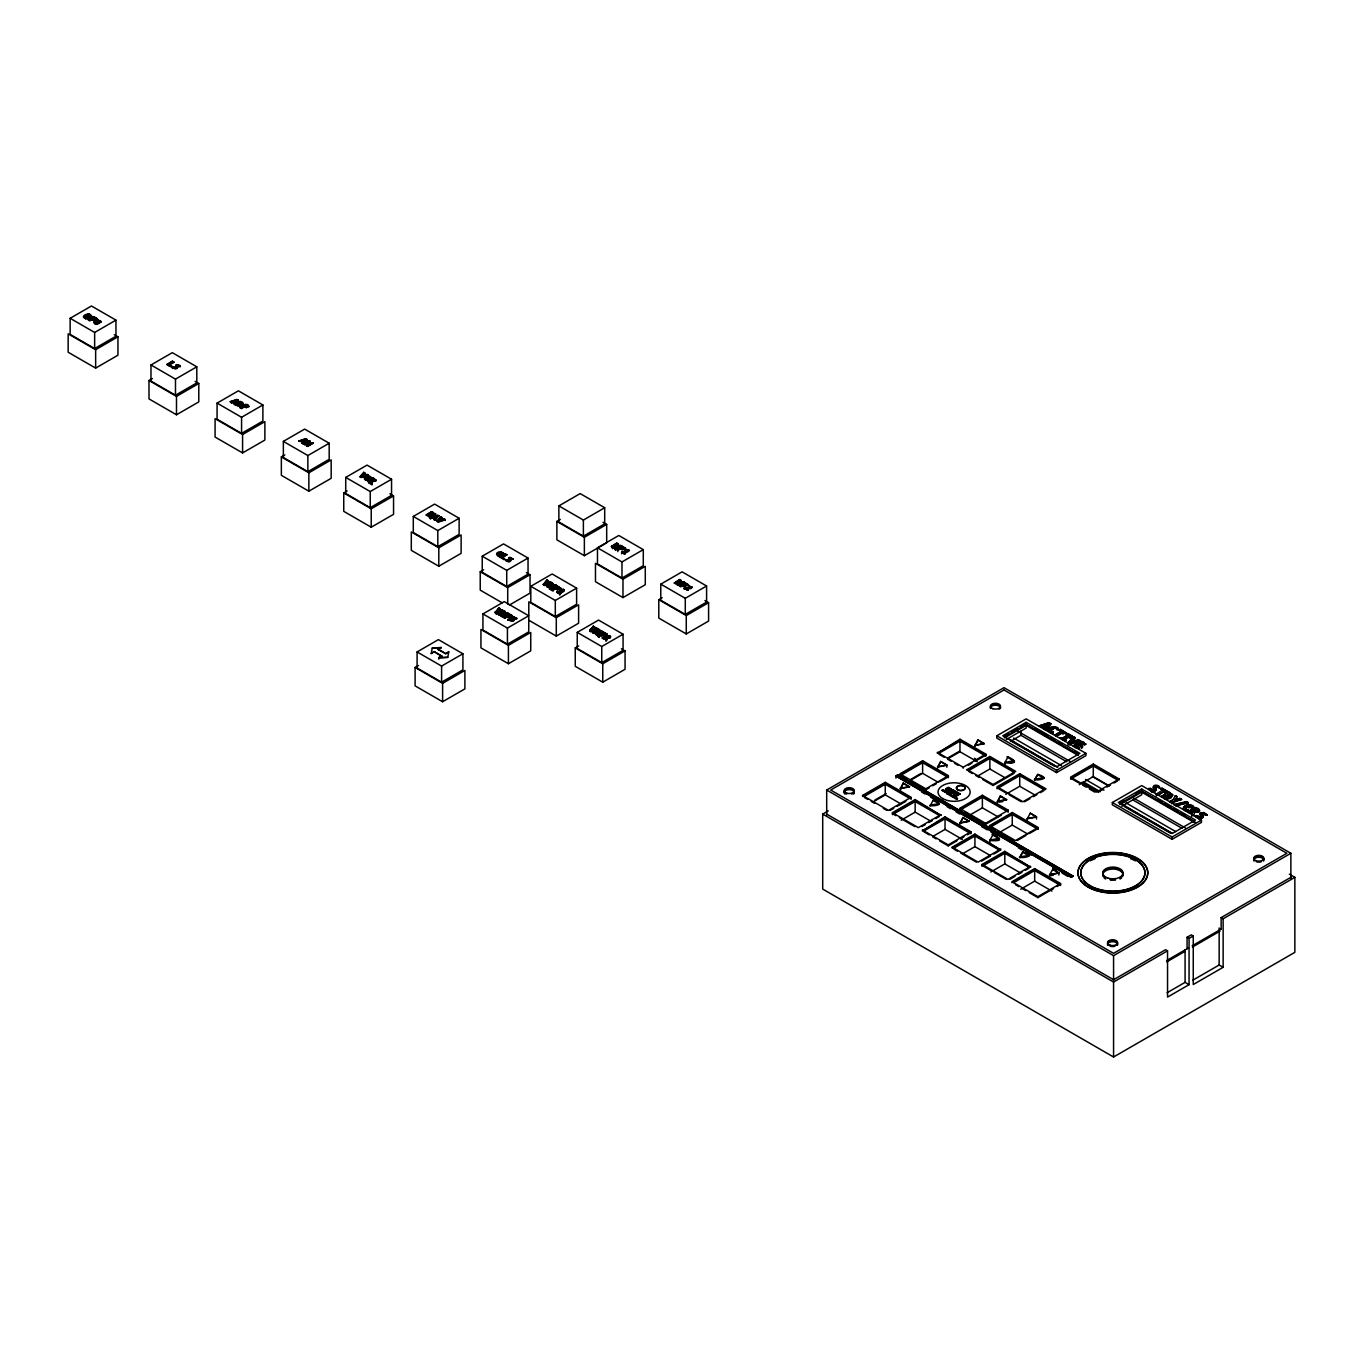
<?xml version="1.0" encoding="UTF-8"?>
<svg xmlns="http://www.w3.org/2000/svg" width="1363" height="1363" viewBox="0 0 1363 1363"><rect width="100%" height="100%" fill="white"/><g stroke="black" fill="none" stroke-linecap="round" stroke-linejoin="round"><path stroke-width="1.5" d="M496.541 554.179L498.858 556.513L502.521 555.337L499.505 554.468L500.511 555.116C496.081 557.433 499.42 551.385 502.266 553.378M1048.13 729.852L1050.14 732.664A4.788 2.76 0 0 0 1052.577 733.226L1053.037 731.931L1050.873 731.318M1183.323 808.889L1183.527 807.424M93.945 322.111L95.12 324.036A2.675 1.533 0 0 0 97.182 324.309L101.083 321.719M364.381 478.14L364.62 479.435M514.209 620.335L514.209 619.466M91.577 316.403L89.924 314.342A18.537 10.7 0 0 0 88.765 313.797C77.299 315.824 88.22 321.804 89.43 317.153M177.803 367.448L175.333 369.049L172.368 366.937L175.128 368.197L176.083 366.886M510.767 560.159C510.614 564.401 502.453 559.103 506.746 560.006M948.392 790.779L945.564 792.244L942.174 790.199L943.963 790.813M176.185 367.789L175.878 366.579M509.166 559.903L507.104 560.142M1154.12 788.904C1153.541 792.891 1146.777 785.173 1149.639 790.199C1151.599 792.312 1158.243 791.835 1155.773 787.899M1201.076 816.011C1200.496 820.032 1193.869 812.195 1196.612 817.323M560.619 590.639L560.159 589.276L563.481 589.361C567.383 592.411 551.708 595.512 564.282 589.906M624.918 550.345C629.979 549.51 624.475 552.185 625.021 549.63L628.343 549.732C632.449 551.419 616.229 556.223 629.144 550.277M624.918 550.669L625.021 549.63M1167.921 796.554C1166.081 800.507 1162.281 794.697 1167.665 796.503M431.236 653.541L434.218 651.497L441.799 656.182L434.218 651.821L431.236 653.541L432.241 648.055L441.203 647.476L438.204 649.521L441.203 647.476M441.799 656.182L438.801 657.92L447.78 657.341L448.768 651.838L445.786 653.576L438.204 649.197M1200.087 814.222L1200.411 813.047M1185.486 808.958L1185.98 807.697M371.912 484.989L372.61 481.275L371.912 483.695L370.6 482.928L371.366 480.56L369.203 481.803L368.027 481.122L369.203 483.422L369.203 481.803M1194.67 812.263L1193.681 815.585L1191.79 814.171L1191.79 816.437M1169.863 797.355L1166.268 798.803L1161.276 796.554L1168.79 792.022L1172.827 795.259L1169.744 797.151M510.767 560.414L508.297 561.454L505.332 559.648M948.375 791.068L945.564 792.567L942.174 790.199M1048.13 730.176C1048.351 724.315 1062.101 727.092 1057.109 729.733C1056.444 726.172 1049.885 728.149 1050.43 731.25M1183.323 808.327L1183.936 806.862M1191.79 814.495L1192.898 811.241L1189.797 813.029C1184.992 811.803 1198.281 804.068 1199.457 810.559A2.658 1.533 0 0 1 1198.724 811.735L1194.312 811.922M514.209 619.688L508.075 620.148L513.63 620.966L513.374 618.529L511.227 618.802L511.875 617.797L515.197 617.899L513.476 618.563L514.141 619.552M371.503 477.749L367.618 480.338A2.675 1.533 0 0 1 365.54 480.049L364.637 477.646C368.095 472.774 375.558 479.077 367.618 480.015A2.675 1.533 0 0 1 365.54 479.725L364.858 479.333M1052.577 734.197L1053.037 731.931M1183.323 808.566L1185.333 810.815A4.788 2.76 0 0 0 1187.752 811.377L1188.212 810.082L1185.606 809.077M1187.752 811.377L1188.212 810.082M241.762 403.704C242.307 402.63 233.635 408.116 241.762 403.635M93.945 322.435L97.846 319.862L101.118 321.668M609.091 636.368L607.574 637.322A36.222 20.922 0 0 0 605.07 637.407L602.395 637.969L606.756 639.656C600.657 636.589 611.05 640.099 610.437 636.3M690.257 587.385L689.065 587.623A36.222 20.922 0 0 0 686.56 587.709L683.868 588.595L686.56 588.032A36.222 20.922 0 0 1 689.065 587.947L690.581 586.993M690.479 587.521L688.69 586.482L690.547 587.095M435.581 514.158L430.095 517.327L429.038 516.73L430.725 513.732L427.488 515.827L426.312 514.822L431.611 511.636L432.872 512.267L431.27 515.504L435.581 513.834L434.337 513.204L431.27 515.18M435.581 513.834L430.095 517.003L430.095 518.621L429.038 516.407L430.725 513.408L427.488 515.504L426.312 514.822M1173.134 799.519L1169.778 801.785L1173.134 799.842L1175.298 795.719L1177.155 796.674L1174.855 800.098L1176.201 798.36M900.21 790.591L903.294 782.992L909.479 786.877L900.21 788.649L903.294 782.992M937.557 768.051L940.657 761.423L946.825 764.984L946.825 767.233M940.657 761.747L937.557 767.096L946.825 765.307L940.657 761.423M930.094 805.908L933.178 800.234C954.441 807.032 911.881 806.777 939.363 803.795M974.92 746.498L978.004 739.853L984.171 743.738L974.92 745.527L978.004 739.853M959.978 824.121L963.062 817.493L969.229 821.378L959.978 823.167L963.062 817.493M1007.887 757.112L1004.804 762.769C1031.382 765.393 991.974 749.258 1014.055 760.997M997.324 802.551L1000.408 795.924L1006.593 799.808L997.324 801.597L1000.408 795.924M992.945 834.735L989.862 840.409C1016.44 843.016 977.032 826.898 999.113 838.637M1034.67 779.704L1037.771 774.354C1059.017 781.169 1016.474 780.897 1043.939 777.915M1034.67 780.028L1037.771 774.354M1030.292 813.183L1027.208 818.839L1036.476 817.067L1030.292 813.183L1036.476 816.744L1036.476 818.993M1019.728 857.344L1022.829 851.994C1044.075 858.792 1001.532 858.537 1028.997 855.555M1019.728 857.668L1022.829 851.994M1052.713 869.253L1049.612 874.91L1058.881 873.138L1052.713 869.253L1058.881 872.814L1058.881 875.063M99.482 321.958L99.652 321.072M370.089 477.374C366.596 482.468 364.415 476.062 370.072 477.408M303.625 443.81L304.801 444.491L308.754 441.765L306.948 443.742L311.173 443.162L306.454 445.769L311.173 443.486L306.948 444.065L308.754 442.089L304.801 444.798L303.625 444.134L308.941 440.624L310.236 441.288L308.515 443.622L313.115 442.941L308.515 443.299M310.236 441.288L308.515 443.622M496.967 553.378L497.461 555.678L500.272 556.308L502.521 555.031L502.521 556.632M496.677 554.094C497.853 548.897 507.206 554.792 502.504 553.225M1048.334 729.597L1053.599 726.905L1058.438 728.626M1185.64 808.48C1186.9 805.124 1193.749 804.937 1192.301 809.809M1197.396 810.372L1193.937 810.644L1193.937 811.922L1195.59 810.968M945.854 788.649L948.222 787.882L950.897 789.075M1200.207 813.643L1203.802 812.433L1207.056 815.159L1204.892 814.597M1156.267 789.961L1152.161 791L1148.634 788.53M1203.222 817.067L1200.547 818.243L1197.191 817.391M100.913 322.094L97.182 323.985A2.675 1.533 0 0 1 95.12 323.713L93.928 322.622M514.107 620.233L511.909 621.017L508.075 619.824L512.369 619.961M361.451 476.249L367.09 474.324L368.249 475.312L361.161 477.561L359.951 476.777L363.665 472.348C368.283 473.949 355.76 480.219 364.892 472.978M438.511 520.785L444.134 518.86L445.292 519.848L438.222 522.097L437.012 521.313L440.709 516.884C445.326 518.485 432.821 524.755 441.953 517.514M437.012 521.313L440.709 516.884M496.626 611.817L502.266 609.891L503.407 611.203L496.336 613.452L495.127 612.686L498.841 607.915C503.356 610.249 491.14 615.923 500.068 608.545M495.127 612.686L498.841 608.239L500.068 608.869L496.626 612.14L502.266 610.215L503.407 610.88L496.336 613.129L495.127 612.362M550.107 583.722L544.587 585.511L543.377 584.744L547.074 579.974C551.589 582.308 539.373 587.981 548.318 580.604M543.377 584.744L547.074 579.974M597.948 629.467L590.878 631.699L589.668 630.933L593.365 626.179L594.609 627.457L592.564 629.689M589.668 630.609L593.365 626.503L594.609 627.133L591.167 630.405L596.79 628.479L597.948 629.144L590.878 631.393L589.668 630.285M589.668 630.933L593.365 626.179M1068.234 744.999L1068.234 742.733L1073.533 736.855C1080.126 737.894 1061.913 748.747 1075.305 737.758M1073.533 736.855L1068.234 743.056L1069.972 744.164L1080.075 740.961L1078.423 739.683L1070.381 742.426M362.848 476.829L364.892 474.597M594.609 626.81L591.167 630.711M180.223 366L178.877 365.966A1.806 1.039 0 0 0 178.229 365.54L177.071 366.306M177.071 366.085L178.229 365.863A1.806 1.039 0 0 1 178.877 366.289L179.149 366.766M511.977 559.222L511.841 558.694A1.806 1.039 0 0 0 511.21 558.268L510.341 559.529M510.035 558.796L511.21 558.574A1.806 1.039 0 0 1 511.841 559M951.153 789.126L949.926 789.961L949.602 789.092A2.062 1.193 0 0 0 948.887 788.598L947.694 789.705M947.541 789.177L948.887 788.921A2.062 1.193 0 0 1 949.602 789.416M1158.141 787.456L1160.083 788.035L1157.92 787.15A2.59 1.499 0 0 0 1157.017 786.553L1155.364 787.49M1157.92 787.473A2.59 1.499 0 0 0 1157.017 786.877L1155.534 787.848M1205.301 815.278L1204.892 814.273A2.59 1.499 0 0 0 1203.972 813.66L1202.319 813.967L1203.137 816.011M1202.319 814.29L1203.989 813.984M234.538 404.555L238.474 400.483L237.043 399.734L230.211 401.727L237.043 399.41L238.474 400.16C237.895 403.141 231.216 406.106 234.504 402.426L231.352 402.715L234.504 402.426M303.08 443.827L307.016 439.431L305.585 438.682L298.753 440.999L303.046 442.021L301.887 443.128L303.08 443.827L307.016 439.431M430.725 517.378L435.018 518.076L433.86 519.507L435.07 520.206L438.988 515.81L437.557 515.061L430.725 517.378L430.725 518.979M1045.336 729.512L1050.958 723.702L1048.897 722.629L1039.134 725.934L1048.897 722.952L1050.958 724.026L1045.336 729.835L1043.615 728.524L1045.268 726.939L1039.134 725.934M94.2 321.941L97.846 320.169L100.998 321.31M364.637 477.97L368.266 476.198L371.537 477.697M88.033 315.824C92.667 317.34 85.545 314.785 90.128 315.807M1170.766 794.782C1163.508 796.98 1175.059 793.147 1167.733 795.242M301.887 443.128L303.046 441.697L298.753 440.999M433.86 519.507L435.018 518.076M1045.268 726.939L1043.615 728.524M95.546 322.52L99.38 321.14M369.918 477.663C364.483 482.315 366.766 474.358 370.089 477.697M1183.936 807.186C1186.219 803.284 1195.453 803.897 1194.005 809.69M235.083 402.17L237.162 400.194L235.083 402.17L234.266 401.386L237.162 400.194M303.625 441.442L305.704 439.448L303.625 441.442L302.807 440.641L305.704 439.448M435.598 519.099L435.598 517.497L437.676 515.827L435.598 517.821L434.797 517.02L437.676 515.827M1046.102 727.399L1047.5 724.877M608.988 637.22L607.574 637.645A36.222 20.922 0 0 0 605.07 637.731L602.395 638.293L605.07 637.083A36.222 20.922 0 0 1 607.574 636.998L608.988 636.572L606.671 635.192L610.437 636.623M375.967 480.168L373.275 477.953L368.027 481.122M373.275 477.953L368.027 481.446L369.203 482.127L371.366 480.56M1195.607 807.509L1188.127 812.058M93.059 318.976L97.403 318.721L93.774 316.642L88.493 320.169L89.754 320.901L92.292 319.419L94.149 320.492C96.688 319.249 90.06 317.903 94.916 320.049M93.774 316.642L88.493 320.169M245.442 404.266C230.483 414.148 250.622 398.763 248.134 407.094L245.953 405.51L249.054 406.344M512.403 615.752L509.285 614.9L511.483 616.809L512.403 615.752L508.774 613.657L503.475 616.86L504.753 618.24L507.292 616.775L509.149 617.848C511.789 616.144 504.974 615.122 509.915 617.405M508.774 613.657L503.475 617.507M560.636 587.811L557.535 587.606L560.636 588.458L557.024 585.715L551.725 588.918L551.725 590.537M557.024 585.715L551.725 589.566L552.986 590.298L555.525 588.833L557.382 589.906C560.057 588.135 553.923 588.373 557.535 587.606M625.498 549.783L625.498 548.165L621.886 546.086L616.587 549.289L617.848 550.328L620.386 548.863L622.244 549.936C624.782 548.693 618.155 547.347 623.027 549.493M604.439 635.652C600.504 634.051 604.559 632.091 606.007 635.073L606.927 633.999L603.298 631.921L598.016 635.124L598.016 636.725L599.277 637.458L599.277 635.857L601.816 634.374L604.439 635.652L598.016 635.754L601.049 633.999M602.582 633.131L603.298 631.921M688.417 584.625L685.316 584.114L688.417 584.948L684.788 582.546L679.507 585.749L680.767 586.806L683.306 585.323L685.163 586.397C687.702 585.153 681.057 583.807 685.93 585.954M684.788 582.546L679.507 586.073M957.15 792.261L953.742 791.392L956.213 793.13L957.15 792.261L953.163 789.961L947.029 793.573L950.999 796.196C954.39 794.85 945.292 792.721 952.055 795.719M953.163 789.961L947.029 793.896M1080.859 741.08C1061.726 755.068 1084.522 733.822 1084.675 744.965L1081.592 742.869L1084.675 744.641L1085.851 743.959M171.67 366.408C164.156 364.773 177.769 362.967 172.42 361.212L167.053 364.364L170.75 366.834L171.67 366.085L169.182 364.654L169.182 366.255M172.42 361.212L167.053 364.688M240.382 401.335C228.132 410.621 240.297 397.536 243.125 403.244A2.982 1.721 0 0 1 243.057 404.436L240.024 405.987L236.361 405.271M502.146 557.688L506.849 554.69L505.4 553.94L500.017 557.092L503.731 559.546C506.695 558.2 498.211 556.308 504.651 559.137M505.4 553.94L500.017 557.416M954.628 797.202L960.012 793.828L958.342 792.959L952.192 796.554L956.434 799.331C959.808 797.849 950.147 795.634 957.49 798.854M958.342 792.959L952.192 796.878M88.765 313.797L83.501 317.289M1168.79 792.022L1161.276 796.554M431.611 511.636L426.312 515.146M91.44 316.335L89.191 316.795L89.191 318.414M240.91 402.562L237.247 404.76M240.91 402.886L237.247 405.067M308.941 440.624L303.625 444.134M505.094 611.459C499.079 614.457 508.109 612.208 503.646 610.709L498.347 614.543L499.608 615.258L502.095 613.827L503.697 614.764L502.095 613.18L499.608 614.628L498.347 613.895M551.146 583.96L553.327 584.148L551.146 585.409L552.765 586.346L556.189 585.153L551.146 584.761L552.765 586.022L554.877 584.795L556.189 585.477L550.703 588.646L549.459 587.93L551.947 586.499M618.189 543.871C612.26 546.699 621.119 544.246 616.758 543.121L611.459 546.648L612.703 547.364L615.19 545.933L616.809 546.853L615.19 545.609L612.703 547.04L611.459 546.324L612.703 548.659L612.703 547.04M597.437 630.166L599.618 629.706L598.187 628.956L592.871 632.79L594.132 633.522L596.619 632.091L598.238 633.011L596.619 631.444L594.132 632.875L592.871 632.159M678.927 583.211L678.927 581.592L683.97 581.984L680.546 582.853L678.927 581.916L681.108 580.655L679.677 579.582L674.361 583.108L675.622 583.824L678.11 582.393L679.711 583.313L678.11 582.069L675.622 583.5L674.361 582.785M679.677 579.582L674.361 583.108M175.725 365.437L179.32 365.454M1049.067 723.736L1046.102 726.428C1041.843 724.417 1055.558 722.271 1044.944 725.763M97.403 318.721L93.059 318.652M245.953 405.51C242.307 406.702 249.668 408.713 244.727 406.276M245.953 405.833L244.727 406.6M509.285 614.9L508.058 615.684M509.285 615.548L508.058 616.332M557.535 586.959L556.308 587.743M625.498 548.165L621.17 548.096M622.397 547.33L621.17 548.42M685.316 583.79L684.073 584.557M685.316 584.114L684.073 584.88M953.742 791.392C949.602 792.704 958.019 795.021 952.345 792.278M953.742 791.716L952.345 792.602M1081.592 742.869L1079.837 744.3L1082.495 745.834L1081.404 746.464L1078.729 744.931L1076.242 746.328L1078.729 744.607L1081.404 746.14L1082.495 745.51L1082.495 747.776M1081.592 743.193L1079.837 744.3M99.158 321.941C96.449 324.701 93.826 321.719 98.068 320.748C102.293 320.475 95.734 325.706 95.376 322.503M89.413 314.955L88.033 316.131M1170.766 795.106L1169.71 793.675L1167.733 794.919M1168.909 795.515L1169.71 793.675M373.82 479.077C369.646 483.337 378.096 477.374 372.099 480.458M1196.407 809.128C1190.836 815.159 1202.115 806.896 1193.937 810.644M497.376 553.327L501.294 552.254L504.003 553.787M1184.515 806.64C1186.747 802.296 1197.293 807.816 1192.148 807.22M1186.492 807.578L1189.814 806.3L1191.961 807.22M70.143 318.295L91.457 305.993L115.957 320.135L115.957 336.235L94.643 348.553L70.143 334.395L70.143 318.295L94.643 332.453L115.957 320.135M85.596 317.221C91.236 318.192 86.022 315.211 85.596 318.823M88.493 319.845L94.916 319.726M95.649 349.695L117.951 336.814L117.951 355.215L95.649 368.095L68.15 352.233L68.15 333.833L95.649 349.695L95.649 368.095M150.986 364.977L172.3 352.659L196.8 366.817L196.8 382.918L175.486 395.219L150.986 381.078L150.986 364.977L175.486 379.118L196.8 366.817M173.885 361.979L169.182 364.654M195.13 381.367L198.794 383.497L198.794 401.898L176.491 414.778L148.993 398.899L148.993 380.498L152.435 378.522M148.993 380.498L176.491 396.377L198.794 383.497M217.075 403.124L238.389 390.823L262.889 404.964L262.889 421.065L241.575 433.383L217.075 419.225L217.075 403.124L241.575 417.282L262.889 404.964M246.567 407.35L243.943 406.736L241.404 408.525L243.943 407.043L246.567 407.673M242.58 434.524L264.882 421.644L264.882 440.045L242.58 452.925L215.081 437.063L215.081 418.662L242.58 434.524L242.58 452.925M283.351 441.391L304.665 429.089L329.182 443.231L329.182 459.331L307.868 471.649L283.351 457.491L283.351 441.391L307.868 455.549L329.182 443.231M281.357 456.929L308.856 472.791L331.175 459.91L331.175 478.311L308.856 491.191L281.357 475.329L281.357 456.929L284.799 454.935M306.454 445.445L307.629 446.127L313.115 442.941M306.454 445.769L307.629 446.434L313.115 443.265M345.725 477.408L367.056 465.107L391.556 479.248L391.556 495.348L370.242 507.666L345.725 493.508L345.725 477.408L370.242 491.549L391.556 479.248M389.886 493.815L393.549 495.928L393.549 514.328L371.23 527.208L343.749 511.346L343.749 492.929L347.173 490.953M343.749 492.929L371.23 508.808L393.549 495.928M413.296 516.424L434.627 504.106L459.127 518.264L459.127 534.364L437.813 546.665L413.296 532.524L413.296 516.424L437.813 530.565L459.127 518.264M438.801 547.824L461.12 534.943L461.12 553.344L438.801 566.224L411.302 550.345L411.302 531.945L438.801 547.824L438.801 566.224M558.864 505.894L580.178 493.593L604.695 507.735L604.695 523.835L583.381 536.153L558.864 521.995L558.864 505.894L583.381 520.053L604.695 507.735M482.229 556.206L503.543 543.905L528.043 558.046L528.043 574.147L506.729 586.465L482.229 572.307L482.229 556.206L506.729 570.364L528.043 558.046M499.505 554.468L500.255 553.719L502.521 555.031M603.008 522.302L606.688 524.414L606.688 542.815L584.369 555.695L556.871 539.833L556.871 521.433L560.312 519.439M502.913 555.491C504.003 549.016 494.156 556.717 500.511 554.792L499.505 554.145M506.849 554.69L502.146 557.365M502.231 602.838L480.236 590.145L480.236 571.744L483.661 569.751M556.871 521.433L584.369 537.295L606.688 524.414M480.236 571.744L507.718 587.606L530.037 574.726L530.037 593.126L509.438 605.019M417.095 651.94L438.409 639.622L462.909 653.78L462.909 669.88L441.595 682.182L417.095 668.04L417.095 651.94L441.595 666.081L462.909 653.78M482.928 613.929L504.242 601.628L528.742 615.769L507.428 628.07L482.928 613.929L482.928 630.03L507.428 644.171L528.742 631.87L528.81 601.816L556.291 617.695L578.611 604.797L578.611 623.215L556.291 636.095L528.81 620.216M530.803 586.294L552.117 573.976L576.617 588.135L576.617 604.235L555.303 616.536L530.803 602.395L530.803 586.294L555.303 600.436L576.617 588.135M597.471 547.79L618.785 535.489L643.285 549.63L643.285 565.73L621.971 578.048L597.471 563.89L597.471 547.79L621.971 561.948L643.285 549.63M611.459 546.324L616.008 543.684M556.189 585.8L550.703 588.969L549.459 588.254C554.554 586.635 549.783 583.892 547.841 587.317L546.597 585.954L551.896 582.768L553.327 585.119M502.913 611.578L498.347 614.219L499.608 614.934L502.095 613.503L503.697 614.44L501.209 615.872L502.47 616.587L507.956 613.418L506.627 612.754L504.514 613.963L502.913 613.026L505.094 611.766L503.646 611.033L498.347 614.543M546.597 586.601L549.63 584.846M621.051 547.142L621.051 545.524L615.565 548.693L615.565 550.311L614.321 547.977L616.809 546.529M616.008 545.132L621.051 545.524M546.597 585.954L547.841 586.686L550.328 585.238M551.146 584.761L553.327 583.5M616.809 546.853L614.321 548.301L615.565 549.016L621.051 545.847L616.008 545.456M551.146 585.085L553.327 583.824L551.896 583.091L546.597 586.277L547.841 586.993L550.328 585.562L551.947 586.823M549.459 589.225L549.459 587.606L551.947 586.175M502.913 612.703L507.956 613.111L502.47 616.911L501.209 616.195L503.697 614.117M501.209 616.195L503.697 614.764M502.913 613.35L507.956 613.742M616.587 549.613L621.886 546.41L625.498 548.488L622.397 547.653M501.209 615.548L502.47 616.28L507.956 613.111M549.459 587.606L550.703 588.339L556.189 585.153M616.587 549.289L623.027 549.17M415.102 667.461L442.6 683.34L464.902 670.46L464.902 688.86L442.6 701.741L415.102 685.862L415.102 667.461L418.526 665.485M503.475 616.86L504.753 617.592L507.292 616.127L509.149 617.524L509.915 617.081L508.058 616.008L509.285 615.224L512.403 616.076L508.774 613.98L503.475 617.183L504.753 617.916L507.292 616.451M551.725 588.918L552.986 589.651L555.525 588.186L558.149 589.463M438.801 659.198L438.801 657.596L441.799 655.876M558.149 588.816L557.382 589.906M621.647 553.821L621.647 552.202L627.287 550.277M438.204 649.521L445.786 653.882L448.768 651.838M509.915 616.758L509.149 617.848M627.287 550.601L621.647 552.526L624.612 554.23L624.441 552.986M508.075 619.518L512.624 620.029L512.624 619.109M559.58 592.615L559.733 594.2L556.786 591.849L562.425 590.554M508.075 620.148L512.028 620.421L512.011 619.211A17.992 10.376 0 0 0 511.227 618.802M556.786 592.479L557.518 591.423M621.647 552.202L625.327 553.497M560.84 591.15L558.387 591.934M513.374 619.177L516.645 618.206L513.374 618.529M560.466 593.126L559.733 595.154M508.416 645.329L530.735 632.449L530.735 650.85L508.416 663.73L480.935 647.868L480.935 629.45L508.416 645.329L508.416 663.73M622.976 579.19L645.278 566.309L645.278 584.71L622.976 597.59L595.478 581.728L595.478 563.328L622.976 579.19L622.976 597.59M577.248 632.381L598.561 620.08L623.061 634.221L623.061 650.321L601.747 662.622L577.248 648.481L577.248 632.381L601.747 646.522L623.061 634.221M660.782 584.148L682.096 571.847L706.596 585.988L706.596 602.105L685.282 614.406L660.782 600.265L660.782 584.148L685.282 598.306L706.596 585.988M678.927 581.592L681.108 580.331M592.871 632.79L595.921 631.035M683.97 582.308L678.484 585.477L677.224 584.761L679.711 583.006M597.437 630.967L599.056 631.904L601.168 630.677L602.48 632.006L597.437 631.614L599.618 629.706M677.224 584.761L679.711 583.313M597.437 631.614L599.618 630.353M677.224 584.437L678.484 585.153L683.97 581.984M602.48 632.006L596.994 635.175L595.75 634.459L598.238 632.364M595.75 634.459L598.238 633.011M595.75 633.812L596.994 634.528L602.48 631.359M679.507 585.749L685.93 585.63M621.392 648.788L625.055 650.901L625.055 669.301L602.753 682.182L575.254 666.303L575.254 647.902L578.696 645.926M704.927 600.555L708.59 602.667L708.59 621.068L686.271 633.948L658.789 618.086L658.789 599.686L662.214 597.693M683.868 588.271L688.247 590.281L683.868 588.595M602.395 637.645L606.756 639.98L602.395 638.293M575.254 647.902L602.753 663.781L625.055 650.901M658.789 599.686L686.271 615.548L708.59 602.667M826.694 815.142L826.694 790.029L1004.003 687.668L1290.863 853.289L1290.863 878.402M1289.33 874.16L1294.85 877.346L1294.85 952.345L1113.571 1057.006L822.707 889.085L822.707 814.103L828.21 810.917M895.934 778.103L895.934 775.854L897.91 774.695L1073.226 876.239L1071.233 877.38L895.934 776.177L897.91 775.019L1073.226 876.239M862.558 795.447L885.269 782.328L911.165 797.287L888.455 810.389L862.558 795.447L862.558 796.401L885.269 783.299L911.165 798.241M922.615 760.758L899.904 773.877L925.801 788.819L948.512 775.717L922.615 760.758L922.615 773.315L938.153 782.294M975.397 761.167L985.875 755.119L959.978 740.16L937.267 753.279L959.978 739.206L985.875 754.148L985.875 756.09L959.978 741.131L939.005 753.228M899.904 774.848L922.615 761.73L948.512 776.689L939.789 781.732M864.312 796.367L885.269 784.253L911.165 799.212M901.659 774.797L922.615 762.701L948.512 777.643M874.739 800.166L886.137 793.59M909.615 780.028L920.979 773.468M948.154 757.777L959.501 751.217M873.036 801.955L885.269 794.885L900.807 803.863M910.399 780.386L922.615 773.315M947.745 758.816L959.978 751.763L977.237 761.73M996.813 735.799L1026.152 718.863L1085.919 753.364L1085.919 755.664L1056.564 772.617L996.813 738.099L996.813 735.799L1056.564 770.316L1085.919 753.364M1026.152 722.322L1002.776 735.799L1056.564 766.858L1079.939 753.364L1026.152 722.322L1026.152 728.063L1006.218 739.564M1004.412 736.02L1008.041 733.924M1011.653 731.829L1017.088 728.694M1020.717 726.598L1024.346 724.503M1004.412 736.974L1026.152 724.435L1078.337 754.557M1004.412 737.945L1026.152 725.389L1078.337 755.528M937.267 752.308L963.164 767.267L985.875 754.148M890.209 810.355L893.702 808.327M897.195 806.317L905.918 801.274M910.263 780.829L925.801 789.79L929.293 787.78M932.803 785.752L936.296 783.742M968.394 765.205L971.887 763.178M1010.477 741.353L1020.938 735.304L1066.701 761.747M939.328 815.466L915.152 801.512L892.441 814.631L892.441 812.689L915.152 799.587L941.049 815.5L915.152 800.541L892.441 813.66L895.9 815.653M967.151 769.567L989.862 756.448L1015.759 771.407L993.048 784.509L967.151 769.567L967.151 770.521L989.862 757.419L1014.021 771.373M968.889 770.487L989.862 758.39L1014.021 772.344M901.182 820.202L915.152 812.144L930.69 821.105M977.629 776.075L989.862 769.005L1005.4 777.983M1061.283 733.396L1061.283 731.147L1054.723 735.253L1061.283 731.471L1059.204 730.261L1060.38 729.273L1066.241 732.97L1065.065 733.652L1063.004 732.459L1056.444 736.259L1063.004 732.135L1065.065 733.328L1066.241 732.647M1059.204 730.261L1060.38 729.58L1066.241 732.97M954.475 793.505L951.459 792.772L949.466 793.896M954.475 793.828L951.459 793.096L949.466 794.22M960.012 793.828L954.628 796.878M1059.92 737.945L1062.527 738.082L1067.928 734.981L1062.527 738.405L1059.92 737.945L1064.452 740.552L1065.798 739.973L1064.452 740.552M1064.247 739.087L1069.648 735.969L1072.221 736.105L1064.247 739.087L1065.798 739.973M941.049 814.529L918.338 827.648L892.441 812.689M921.831 826.591L925.324 824.581M928.816 822.553L932.309 820.543M935.802 818.533L939.294 816.505M982.689 779.5L993.048 785.48L1014.004 773.383M967.44 834.769L970.933 832.759L945.036 817.8L922.325 830.919L945.036 816.829L970.933 831.788L970.933 833.713L945.036 818.771L924.063 830.868M1008.279 810.218L982.382 795.259L959.671 808.378L985.568 823.337L1008.279 810.218L1008.279 811.189L982.382 796.231L959.671 809.349M1045.642 788.649L1019.728 773.707L997.035 786.809L1022.932 801.768L1045.642 788.649L1045.642 789.62L1019.728 774.661L997.035 787.78L1005.655 792.772M959.671 810.304L982.382 797.202L1008.279 812.144M997.035 788.751L1019.728 775.632L1043.905 789.586M1081.404 747.435L1082.495 746.805M932.803 836.456L945.036 829.386L962.295 839.352M970.149 814.887L982.382 807.833L997.92 816.795M1005.758 794.339L1019.728 786.264L1035.284 795.225M922.325 829.948L948.222 844.89L970.933 831.788M939.584 840.886L948.222 845.861L956.962 840.818M960.455 838.807L963.948 836.78M971.768 816.318L985.568 824.291L1001.294 815.227M1024.669 801.717L1029.917 798.701M1033.41 796.674L1036.902 794.663M1040.395 792.653L1043.888 790.625M1119.176 779.023L1093.279 764.064L1070.568 777.183L1096.465 792.124L1119.176 779.023L1119.176 779.977L1093.279 765.035L1070.568 778.137L1079.206 783.129M952.209 847.19L974.92 834.088L1000.817 850.001L974.92 835.059L952.209 848.161L952.209 847.19L978.106 862.149L1000.817 849.03M989.555 825.637L1012.266 812.518L1038.163 827.477L1015.452 840.579L989.555 825.637L994.734 829.59M1070.568 779.108L1093.279 765.989L1117.456 779.96M989.555 826.591L1012.266 813.49L1038.163 828.431L1029.423 833.475M953.947 848.127L974.92 836.013L999.079 849.967M989.555 827.562L1012.266 814.461L1038.163 829.403M1079.309 784.696L1093.279 776.62L1108.818 785.599M962.687 853.698L974.92 846.644L990.458 855.623M1000.033 832.146L1012.266 825.075L1027.804 834.054M1098.22 792.09L1103.468 789.058M1106.96 787.047L1110.453 785.02M1113.946 783.009L1117.439 780.999M981.599 861.092L990.322 856.049M993.831 854.039L999.062 851.006M1017.207 840.545L1025.93 835.502M1028.963 867.226L1004.804 853.272L982.093 866.374L982.093 864.449L1004.804 851.33L1030.701 867.26L1004.804 852.301L982.093 865.42L990.714 870.395M990.816 871.962L1004.804 863.903L1020.342 872.865M1112.344 802.517L1141.7 785.565L1201.45 820.083L1201.45 822.383L1172.112 839.318L1112.344 804.817L1112.344 802.517L1172.112 837.018L1201.45 820.083M1141.7 789.024L1118.324 802.517L1172.112 833.56L1195.487 820.083L1141.7 789.024L1141.7 794.765L1121.766 806.283M1119.96 802.722L1123.589 800.626M1136.265 793.317L1139.877 791.221M1119.96 803.693L1141.7 791.136L1193.869 821.259M1119.96 804.647L1141.7 792.107L1193.869 822.23M1160.85 788.717C1166.455 791.307 1158.329 789.296 1162.026 788.053L1167.87 791.75L1166.694 792.431L1164.649 791.239L1158.073 795.038L1164.649 790.915L1166.694 792.107L1167.87 791.426M1160.85 789.041L1162.026 788.359L1167.87 791.75M1030.701 866.289L1007.99 879.408L982.093 864.449M1156.352 794.033L1162.929 789.927M1009.727 879.356L1014.975 876.341M1018.468 874.313L1021.96 872.303M1025.453 870.276L1028.946 868.265M1060.567 883.548L1034.67 868.589L1011.959 881.708L1037.873 896.65L1060.567 883.548L1060.567 885.473L1034.67 870.514L1013.714 882.628M1011.959 882.662L1034.67 869.56L1060.567 884.502L1057.075 886.529M1164.258 796.912L1166.66 795.532L1167.921 796.878L1164.258 796.912L1164.258 798.207M1020.7 889.221L1034.67 881.145L1051.946 891.112M1169.778 801.461L1171.584 802.5L1181.568 799.331L1171.584 802.824M895.934 775.854L1071.233 877.073L1073.226 875.915M1029.235 892.629L1037.873 897.621L1053.582 888.54M826.694 790.029L1113.571 955.65L1290.863 853.289M1187.071 948.784L1187.071 937.284L1191.262 934.865L1193.255 936.006L1193.255 984.546L1223.139 967.304L1223.139 918.764L1294.85 877.346M1221.146 929.106L1221.146 917.606L1290.863 877.346M822.707 814.103L1113.571 982.024L1167.546 950.846L1167.546 997.086L1189.064 984.665L1189.064 938.425L1193.255 936.006M1166.575 960.608L1188.502 947.949M1192.165 945.837L1221.401 928.953M1166.796 961.869L1185.146 951.272M1192.489 947.029L1220.021 931.133M1167.154 992.707L1185.077 982.365L1189.064 984.665M1192.778 980.218L1219.152 965.004L1223.139 967.304M1051.895 729.989L1053.548 729.273M515.197 618.546L512.795 616.826L516.645 618.206M512.795 617.456L516.645 618.853M1200.752 813.132L1203.802 812.757L1206.817 814.631M237.162 400.518L234.266 401.693M305.704 439.772L302.807 440.965M437.676 516.151L434.797 517.344M167.053 364.364L171.67 366.085M500.017 557.092L504.651 558.813M606.927 633.999L606.007 636.027M947.029 793.573L952.055 795.396M952.192 796.554L957.49 798.531M1078.15 748.474C1081.864 748.321 1073.788 748.474 1073.209 745.612M359.951 476.777L368.249 474.988M437.012 520.99L438.222 521.773L445.292 519.524M543.377 584.097L544.587 584.863L551.896 583.398M495.127 612.038L496.336 612.805L503.407 610.556M1068.234 742.733L1069.972 743.84L1080.075 740.637M1090.196 860.82L1095.17 858.622M1067.928 735.304L1066.343 734.061L1067.689 733.481L1072.221 736.105M1066.343 734.384L1067.689 733.805L1072.221 736.429M1174.855 799.774L1179.83 798.326L1181.568 799.331M1174.855 800.098L1179.83 798.65L1181.568 799.655M361.451 476.573L367.09 474.648L368.249 475.312M438.511 521.109L444.134 519.184L445.292 519.848M544.876 583.875L550.499 581.95L551.657 582.614M544.876 584.523L550.499 581.95M496.626 612.464L502.266 610.539L503.407 611.203M591.167 630.081L596.79 628.156L598.187 630.575M1070.381 742.75L1078.423 740.007L1080.075 740.961M307.016 439.755L305.585 439.005L298.753 441.322M438.988 515.81L430.725 517.701L435.018 518.4M175.946 367.703L173.782 366.954M1045.268 727.263L1043.513 726.24L1040.787 726.888M1188.161 807.612L1191.381 807.663M593.007 629.945L596.79 628.156M597.948 628.82L590.878 631.699M1154.955 792.159L1151.479 792.107M1174.071 804.545L1175.894 805.584L1188.28 802.603L1175.894 805.908L1174.071 804.545L1186.509 801.58L1188.28 802.603M1174.071 804.869L1186.509 801.904L1188.28 802.926M1171.55 797.542L1169.744 798.122M974.92 745.203L984.171 743.414M937.557 766.773L946.825 764.984M1014.055 760.673L1004.804 762.462L1004.804 764.711M1010.358 762.667L1014.055 761.968M900.21 788.325L909.479 786.553M997.324 801.274L1006.593 799.485M999.181 802.211L1002.878 801.495M959.978 822.843L969.229 821.054M1036.476 816.744L1027.208 818.516L1027.208 820.782M999.113 838.313L989.862 840.085L989.862 842.351M995.416 840.307L999.113 839.591M1058.881 872.814L1049.612 874.586L1049.612 875.881L1053.326 875.165M691.791 586.993L688.162 585.817L691.927 587.249A2.164 1.244 0 0 1 691.62 587.879L685.93 588.629L688.247 590.281M606.671 635.516L609.704 635.857L610.488 637.202A2.164 1.244 0 0 1 610.13 637.901L604.439 638.634L610.13 637.254A2.164 1.244 0 0 0 610.488 636.555M606.671 635.192L609.091 636.674M172.368 367.26L173.68 366.749M505.332 559.972L506.9 560.244M942.174 790.506L943.673 789.978M1148.634 788.853L1150.508 788.257M1195.59 815.96L1197.617 816.011M1201.246 819.453L1199.133 819.402M179.149 366.443L180.376 366.357M513.357 559.069L509.745 557.706L508.552 558.336L509.046 559.92M949.772 789.33L951.34 789.535L951.34 791.801M1205.301 814.955L1207.056 815.159M685.93 588.952L690.82 588.612L691.927 586.925M441.203 647.8L432.241 648.055M438.801 657.596L447.78 657.341M1058.83 729.614L1057.109 729.733M1192.301 807.543L1194.005 807.441M1194.005 808.736L1192.148 808.515M562.425 589.906L560.057 590.622M502.913 553.889L504.089 553.821L504.089 555.44M1169.761 796.639L1168.432 796.537M625.021 549.953L629.144 550.601M560.159 589.6L564.282 590.23L559.733 593.876L556.786 592.172L562.425 590.23L560.057 590.298M89.191 317.119L91.117 316.898L91.491 315.569M1169.386 798.565L1169.386 796.316L1172.146 795.992L1172.691 794.544M1053.037 732.255C1046.733 731.744 1054.86 725.423 1056.972 729.392M1188.212 810.406L1185.486 808.634M372.372 481.02L375.455 480.9A1.857 1.073 0 0 0 376.018 480.134M372.372 481.343L375.455 481.224A1.857 1.073 0 0 0 376.018 480.458L373.275 478.26M1194.312 812.229L1198.724 812.058A2.658 1.533 0 0 0 1199.525 810.968L1199.457 810.235M515.197 617.899L512.795 616.826M608.869 635.959L606.671 635.822M1130.557 858.622L1135.532 860.82M1168.79 792.346L1172.384 794.493M1195.607 807.833L1199.236 810.133M1163.678 798.258C1165.399 799.757 1171.226 799.553 1169.386 796.316M240.382 401.659L243.125 403.567A2.982 1.721 0 0 1 243.057 404.76L239.019 406.361L235.083 404.538M1073.533 737.179L1075.305 738.082M364.892 473.302L363.665 472.348M431.611 511.96L432.872 512.267M440.709 517.207L441.953 517.838M547.074 580.621L548.318 581.251M593.365 626.827L594.609 627.457M500.068 609.193L498.841 607.915M1196.407 809.452L1197.43 810.286M308.941 440.948L310.236 441.612M373.82 479.401L374.212 480.236L372.099 480.134M618.189 544.195L616.758 543.121M679.677 579.905L681.108 580.655M172.42 361.536L173.885 362.302M505.4 554.264L506.849 555.014M958.342 793.283L960.012 794.135M505.094 612.089L503.646 610.709M1080.859 741.404L1085.851 744.283M1059.204 729.938L1061.283 731.147M1066.343 734.061L1067.928 734.981M1069.648 737.264L1071.045 738.065L1071.045 736.787M1079.837 743.977L1082.495 745.51M1044.944 725.44L1046.102 726.104M1076.242 746.004L1079.479 747.878M1064.247 739.41L1065.798 740.296M1076.242 746.328L1079.479 748.185M1054.723 734.93L1056.444 735.935M1158.073 794.714L1156.352 793.709L1156.352 795.975M1035.147 728.66L1047.738 735.935M1051.35 738.013L1054.945 740.092M1058.54 742.171L1062.135 744.249M1074.726 751.507L1078.337 753.586M1157.886 799.519L1161.48 801.597M1165.092 803.676L1170.476 806.794M1174.088 808.872L1177.683 810.951M1181.278 813.029L1184.873 815.108M1026.152 724.622L1078.15 754.625M1141.7 791.324L1195.487 822.383M1017.633 731.113L1070.159 761.44M1133.181 797.815L1185.708 828.142M1092.342 776.535L1108.818 786.059M1132.619 799.791L1182.062 828.346M1013.612 737.996L1061.538 765.665M1085.51 779.5L1103.945 790.131M1126.059 802.909L1175.826 831.651M1009.932 739.547L1057.858 767.216M1083.67 782.106L1100.248 791.682M1124.219 805.533L1172.146 833.202M1010.562 740.825L1054.655 766.279M1082.205 782.192L1098.748 791.733M1124.458 806.589L1170.374 833.1M1082.665 785.122L1086.107 787.115M1089.565 789.109L1094.745 792.09M978.004 740.177L984.171 743.738M1037.771 774.678L1043.939 778.239M684.788 582.87L688.417 584.948M685.93 588.629L688.247 589.958M624.441 553.31L625.327 553.821M614.321 547.977L615.565 548.693M938.988 754.267L944.167 757.266M947.626 759.259L951.067 761.253M954.526 763.246L957.985 765.239M968.872 771.526L972.33 773.52M975.772 775.513L979.23 777.506M1009.114 794.765L1021.194 801.734M1221.146 917.606L1223.139 918.764M1000.408 796.248L1006.593 799.808M953.163 790.284L957.15 792.585M1187.071 937.284L1189.064 938.425M903.362 776.842L906.821 778.835M964.851 812.331L968.309 814.324M998.193 831.583L1013.731 840.545M921.49 791.903L925.136 794.016M930.622 797.168L934.268 799.28M947.064 806.657L950.71 808.77M956.196 811.939L959.842 814.035M981.752 826.694L987.238 829.863M990.884 831.958L996.37 835.127M1018.28 847.786L1021.926 849.882M1027.412 853.051L1031.058 855.163M1052.969 867.805L1056.632 869.918M1062.101 873.087L1067.587 876.239M903.294 783.299L909.479 786.877M939.363 804.119L933.178 800.234M963.062 817.817L969.229 821.378M1022.829 852.318L1028.997 855.879M93.774 316.966L97.403 319.044M245.442 404.59L249.054 406.668M557.024 586.363L560.636 588.458M83.501 316.966L87.692 318.567L89.191 316.795M114.288 334.702L117.951 336.814M301.887 442.805L303.08 443.503M371.912 483.371L370.6 482.604L370.6 484.223M429.038 516.407L430.095 517.003M433.86 519.184L435.07 520.206M526.374 572.613L530.037 574.726M230.211 401.727L231.352 402.715M240.144 407.469L241.404 408.525M556.786 591.849L560.466 593.774M1167.546 950.846L1165.552 949.704L1113.571 979.724L826.694 814.103M603.298 632.551L606.927 634.647M602.582 633.931L604.439 635.005M604.439 638.003L606.756 639.332M604.439 638.634L606.756 639.98M598.016 635.124L599.277 635.857M864.278 797.406L867.737 799.399M871.196 801.393L874.637 803.386M883.275 808.361L886.734 810.355M899.341 817.647L914.88 826.625M924.046 831.907L929.225 834.906M932.684 836.899L936.125 838.892M953.93 849.166L957.388 851.159M960.83 853.153L976.368 862.115M994.172 872.388L1006.252 879.374M1015.418 884.655L1018.877 886.649M1022.318 888.642L1025.777 890.635M508.774 614.304L512.403 616.4M1068.234 744.028L1069.972 745.135L1069.972 743.84M1159.112 786.638L1154.938 785.599L1153.302 787.712M564.282 590.554L563.481 589.361M512.386 619.16L512.011 618.887A15.947 9.2 0 0 0 511.381 618.563L515.197 618.223L512.795 617.149L513.595 616.775L516.645 618.529L513.97 619.313M87.982 318.312L87.283 316.25M944.184 790.761C946.893 792.244 946.552 783.469 951.153 789.433M91.287 315.62L89.924 314.666A18.537 10.7 0 0 0 88.765 314.12M172.76 367.584L176.781 368.572L177.19 366.221M1159.538 787.047C1158.346 783.998 1150.747 784.832 1153.933 788.802M179.695 365.386L180.376 366.681M180.001 366L177.207 364.62A1.891 1.09 0 0 0 175.963 364.943L175.64 366.46M1197.838 816.028L1200.121 816.982L1200.616 815.142M506.9 559.92L509.166 560.5L508.944 557.654A1.891 1.09 0 0 1 510.188 557.331L513.357 559.392M1183.527 809.128L1185.333 810.491A4.788 2.76 0 0 0 1187.752 811.053M512.624 619.432L512.011 618.563A17.992 10.376 0 0 0 511.227 618.155M688.162 585.817L688.69 586.806M1155.534 787.524L1156.165 788.887M947.881 789.995L947.558 789.109M1150.645 788.564L1153.166 789.859L1153.66 788.035M943.792 790.216L946.263 791.409L945.769 788.785M1200.905 815.909L1200.275 814.512M1195.59 815.653C1196.561 820.015 1206.289 819.265 1202.319 814.29M947.881 789.688L948.205 790.54M510.614 560.006L510.035 558.694M177.65 367.277L177.071 365.983M1048.13 730.415L1050.14 732.34A4.788 2.76 0 0 0 1052.577 732.902M514.141 619.228L514.209 620.097M948.205 790.216L948.392 791.102M1200.087 813.898L1200.275 814.835M1219.152 927.964L1219.152 965.004M1192.898 811.241L1189.797 813.029M1185.077 949.67L1185.077 982.365M1177.155 796.674L1175.298 795.719M1172.112 837.018L1172.112 839.318M1171.584 802.5L1171.584 803.795M1164.649 790.915L1164.649 793.164M1113.571 955.65L1113.571 980.764M1113.571 982.024L1113.571 1057.006M1093.279 764.064L1093.279 776.62M1081.404 746.14L1081.404 748.406M1078.729 744.607L1078.729 746.856M1069.648 735.969L1069.648 738.218M1063.004 732.135L1063.004 734.384M1056.564 770.316L1056.564 772.617M1037.873 896.65L1037.873 897.621M1034.67 868.589L1034.67 881.145M1020.938 731.13L1020.938 735.304M1019.728 773.707L1019.728 786.264M1012.266 812.518L1012.266 825.075M1004.804 851.33L1004.804 863.903M993.048 784.509L993.048 785.48M989.862 756.448L989.862 769.005M985.568 823.337L985.568 824.291M982.382 795.259L982.382 807.833M974.92 834.088L974.92 846.644M963.164 767.267L963.164 768.221M959.978 739.206L959.978 751.763M953.589 794.016L953.589 796.265M949.926 789.637L949.926 791.886M948.222 844.89L948.222 845.861M945.036 816.829L945.036 829.386M925.801 788.819L925.801 789.79M915.152 799.587L915.152 812.144M885.269 782.328L885.269 794.885M686.271 615.548L686.271 633.948M685.282 598.306L685.282 614.406M683.306 585.017L683.306 586.618M624.578 548.59L624.578 550.192M621.886 546.086L621.886 547.687M621.971 561.948L621.971 578.048M617.848 550.022L617.848 551.623M615.19 545.609L615.19 547.21M606.041 639.758L606.041 641.36M602.753 663.781L602.753 682.182M601.816 634.374L601.816 635.993M601.747 646.522L601.747 662.622M596.619 631.444L596.619 633.045M584.369 537.295L584.369 555.695M583.381 520.053L583.381 536.153M559.716 588.22L559.716 589.838M556.291 617.695L556.291 636.095M555.303 600.436L555.303 616.536M552.986 589.651L552.986 591.269M550.703 588.339L550.703 589.94M507.718 587.606L507.718 603.962M507.428 628.07L507.428 644.171M507.292 616.127L507.292 617.729M506.729 570.364L506.729 586.465M502.095 613.18L502.095 614.798M496.336 612.805L496.336 614.423M442.6 683.34L442.6 701.741M441.595 666.081L441.595 682.182M437.813 530.565L437.813 546.665M371.23 508.808L371.23 527.208M370.242 491.549L370.242 507.666M308.856 472.791L308.856 491.191M307.868 455.549L307.868 471.649M241.575 417.282L241.575 433.383M176.491 396.377L176.491 414.778M175.486 379.118L175.486 395.219M172.368 366.937L172.368 368.538M94.643 332.453L94.643 348.553M94.303 317.886L94.303 319.504M854.107 793.3A5.077 2.93 0 0 1 853.596 793.999M844.821 793.999A5.077 2.93 0 0 1 844.31 793.3M844.14 792.55A5.077 2.93 0 0 1 849.217 789.62A5.077 2.93 0 0 1 854.277 792.55M990.356 708.13A5.077 2.93 0 0 1 995.433 705.199A5.077 2.93 0 0 1 1000.51 708.13M1253.892 860.922A5.077 2.93 0 0 1 1258.799 857.242A5.077 2.93 0 0 1 1263.688 860.922M1107.676 945.343A5.077 2.93 0 0 1 1112.566 941.663A5.077 2.93 0 0 1 1117.473 945.343M1103.076 876.392A10.137 5.861 0 0 1 1112.872 869.032A10.137 5.861 0 0 1 1122.669 876.392M1121.647 877.806A10.137 5.861 0 0 1 1120.045 879.016M1105.7 879.016A10.137 5.861 0 0 1 1104.081 877.806M1110.249 879.851A10.137 5.861 0 0 1 1115.496 879.851M975.533 758.765A4.924 2.845 0 0 1 974.511 758.322M846.679 794.118A5.077 2.93 0 0 1 845.333 789.688A5.077 2.93 0 0 1 853.102 789.688A5.077 2.93 0 0 1 851.739 794.118M999.829 708.624A5.077 2.93 0 0 1 999.011 709.22M990.526 707.908A5.077 2.93 0 0 1 995.433 704.228A5.077 2.93 0 0 1 1000.323 707.908M1254.403 860.666A5.077 2.93 0 0 1 1258.799 856.271A5.077 2.93 0 0 1 1263.177 860.666M1261.32 861.74A5.077 2.93 0 0 1 1256.26 861.74M1108.17 945.087A5.077 2.93 0 0 1 1112.566 940.691A5.077 2.93 0 0 1 1116.961 945.087M1115.104 946.161A5.077 2.93 0 0 1 1110.027 946.161M1105.7 878.062A10.137 5.861 0 0 1 1105.7 869.781A10.137 5.861 0 0 1 1120.045 869.781A10.137 5.861 0 0 1 1120.045 878.062M1115.496 879.578A10.137 5.861 0 0 1 1110.249 879.578M547.074 580.297L543.377 584.42L544.587 585.187L551.657 582.938L550.499 582.274L544.876 584.199L548.318 580.928L547.074 580.297M557.024 586.039L551.725 589.242L552.986 589.975L555.525 588.509L557.382 589.583L558.149 589.14L556.308 588.066L557.535 587.283L560.636 588.135L557.024 586.039M603.298 632.245L598.016 635.448L599.277 636.163L601.816 634.698L603.673 635.771L604.439 635.328L602.582 634.255L603.826 633.488L606.927 634.323L603.298 632.245M598.187 629.28L592.871 632.483L594.132 633.199L596.619 631.768L598.238 632.688L595.75 634.136L596.994 634.851L602.48 631.682L601.168 631.001L599.056 632.211L597.437 631.29L599.618 630.03L598.187 629.28M1004.003 689.968L830.68 790.029L1113.571 953.35L1286.876 853.289L1004.003 689.968M1095.426 890.38A34.876 20.138 0 0 0 1147.748 872.95A34.876 20.138 0 0 0 1095.426 855.504A34.876 20.138 0 0 0 1095.426 890.38M1096.84 888.983A32.065 18.503 0 0 0 1144.937 872.95A32.065 18.503 0 0 0 1096.84 856.918A32.065 18.503 0 0 0 1096.84 888.983M958.581 790.37A4.362 2.522 0 0 0 965.14 788.189A4.362 2.522 0 0 0 958.581 786.008A4.362 2.522 0 0 0 958.581 790.37M846.679 793.147A5.077 2.93 0 0 0 854.277 790.608A5.077 2.93 0 0 0 846.679 788.07A5.077 2.93 0 0 0 846.679 793.147M992.894 708.726A5.077 2.93 0 0 0 1000.51 706.187A5.077 2.93 0 0 0 992.894 703.649A5.077 2.93 0 0 0 992.894 708.726M1256.26 860.769A5.077 2.93 0 0 0 1263.859 858.23A5.077 2.93 0 0 0 1256.26 855.708A5.077 2.93 0 0 0 1256.26 860.769M1110.027 945.189A5.077 2.93 0 0 0 1117.643 942.651A5.077 2.93 0 0 0 1110.027 940.129A5.077 2.93 0 0 0 1110.027 945.189M1107.795 878.028A10.137 5.861 0 0 0 1123.01 872.95A10.137 5.861 0 0 0 1107.795 867.873A10.137 5.861 0 0 0 1107.795 878.028M942.736 798.599A16.066 9.268 0 0 0 969.604 794.442A16.066 9.268 0 0 0 949.943 783.095A16.066 9.268 0 0 0 942.736 798.599M1095.426 890.073A34.876 20.138 0 0 0 1147.748 872.627A34.876 20.138 0 0 0 1095.426 855.18A34.876 20.138 0 0 0 1095.426 890.073M1096.84 888.659A32.065 18.503 0 0 0 1144.937 872.627A32.065 18.503 0 0 0 1096.84 856.594A32.065 18.503 0 0 0 1096.84 888.659M957.678 789.654A4.362 2.522 0 0 0 964.987 788.53A4.362 2.522 0 0 0 959.637 785.429A4.362 2.522 0 0 0 957.678 789.654"/></g></svg>
